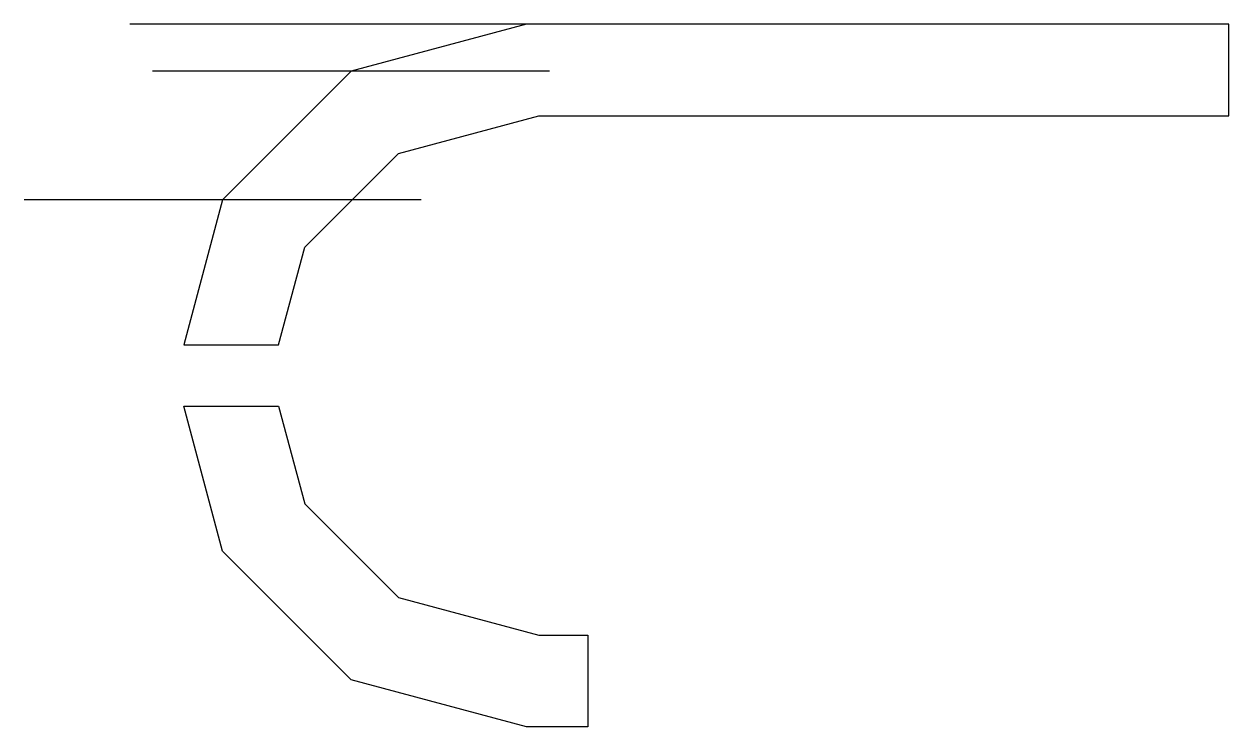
# Model space of a CAD drawing. Header units: millimetres. Extents: x -185 to 210, y 0 to 230.
import ezdxf

# ---------------------------------------------------------------- set-up
doc = ezdxf.new("R2010")
doc.units = ezdxf.units.MM
doc.layers.get('0').update_dxf_attribs({"lineweight": 25, "true_color": 0xffffff})
doc.layers.add('tribunes', color=5, linetype='Continuous', lineweight=25, true_color=0x0000ff)

msp = doc.modelspace()

# ---------------------------------------------------------------- linework, layer by layer
for p, q in [((-20, 230), (-150, 230)), ((-12.5, 214.59), (-142.5, 214.59)), ((-54.59, 172.5), (-184.59, 172.5))]:
    msp.add_line(p, q)
at = {"layer": 'tribunes'}
for points in [[(210, 230), (-20, 230), (-77.5, 214.59), (-119.59, 172.5), (-132.32, 125), (-101.26, 125), (-92.7, 156.97), (-61.97, 187.7), (-16.05, 200), (210, 200), (210, 230)], [(0, 0), (-20, 0), (-77.5, 15.41), (-119.59, 57.5), (-132.32, 105), (-101.26, 105), (-92.7, 73.03), (-61.97, 42.3), (-16.05, 30), (0, 30), (0, 0)]]:
    msp.add_lwpolyline(points, dxfattribs=at)

doc.saveas('drawing.dxf')
